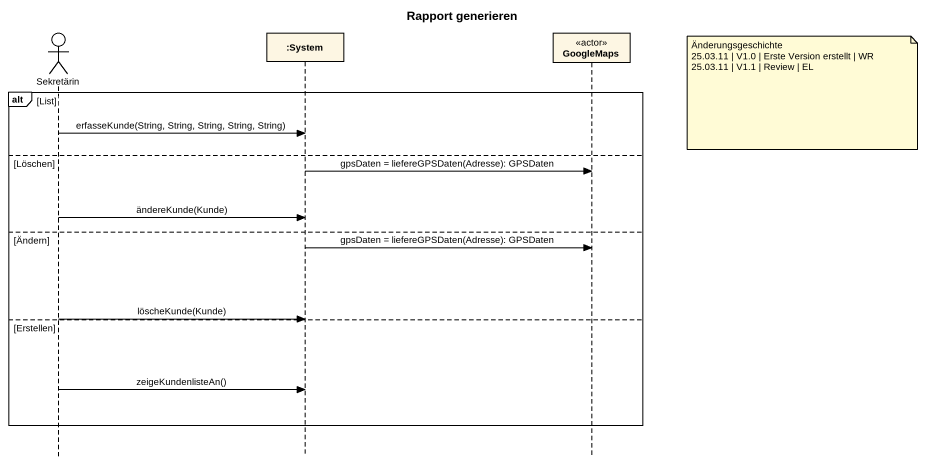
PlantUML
@startuml
title Rapport generieren
hide footbox
actor Sekretärin
participant ":System" as System
participant GoogleMaps <<actor>>

alt List
  note right of GoogleMaps
    Änderungsgeschichte
    25.03.11 | V1.0 | Erste Version erstellt | WR
    25.03.11 | V1.1 | Review | EL
  end note
  Sekretärin -> System : erfasseKunde(String, String, String, String, String)
else Löschen
  System -> GoogleMaps : gpsDaten = liefereGPSDaten(Adresse): GPSDaten
  Sekretärin -> System : ändereKunde(Kunde)
else Ändern
  System -> GoogleMaps : gpsDaten = liefereGPSDaten(Adresse): GPSDaten
  Sekretärin -> System : löscheKunde(Kunde)
else Erstellen
  Sekretärin -> System : zeigeKundenlisteAn()
end
@enduml
